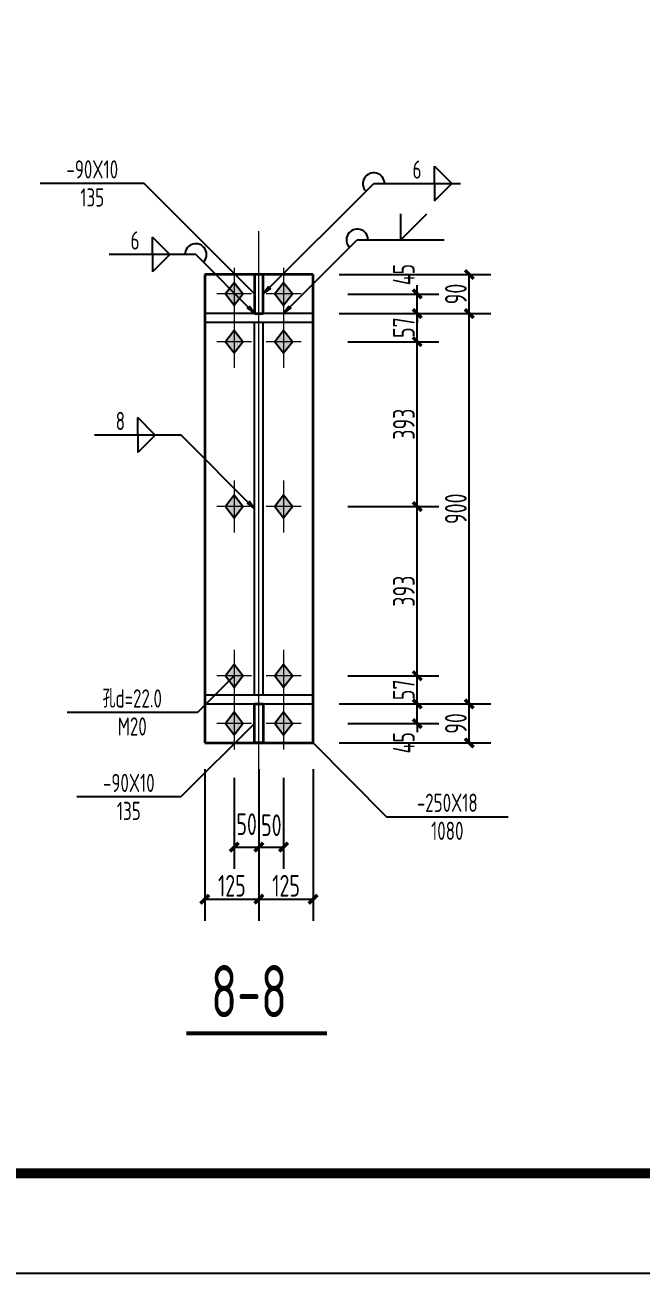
# Model space of a CAD drawing. Extents: x 69728788 to 150676229, y 15322671 to 43663798.
# Drawn here: x 75156677 to 75163779, y 19729393 to 19743778 of the extents above; entities that cross this region are included whole.
import ezdxf
from ezdxf.enums import TextEntityAlignment as Align

# ---------------------------------------------------------------- set-up
doc = ezdxf.new("R2010")
doc.units = 0
doc.header["$LTSCALE"] = 1000
doc.header["$MEASUREMENT"] = 0
doc.linetypes.add('线型6', pattern=[8.75, 5, -1.25, 1.25, -1.25])
doc.layers.get('0').update_dxf_attribs({"linetype": 'CONTINUOUS'})
doc.layers.get('DEFPOINTS').update_dxf_attribs({"linetype": 'CONTINUOUS'})
for name, color, linetype in [('10', 7, 'CONTINUOUS'), ('PUB_TITLE', 4, 'CONTINUOUS'), ('尺寸标注', 253, 'CONTINUOUS'), ('焊缝标注', 253, 'CONTINUOUS'), ('螺栓孔标注', 253, 'CONTINUOUS'), ('钢板标注', 253, 'CONTINUOUS')]:
    doc.layers.add(name, color=color, linetype=linetype)
doc.layers.add('20', color=2, linetype='CONTINUOUS', lineweight=35)
doc.styles.add('PkpmHz', font='Pkpmeng', dxfattribs={"width": 0.7, "bigfont": 'hztxt'})
doc.styles.add('TSSD_Rein', font='atssdeng.shx', dxfattribs={"width": 0.7, "bigfont": 'atssdchn.shx'})
doc.dimstyles.new('Pkpm_1.00', dxfattribs={"dimtxt": 250, "dimasz": 100, "dimexe": 250, "dimexo": 0.0625, "dimgap": 30, "dimtad": 1, "dimdec": 0, "dimrnd": 5, "dimzin": 0, "dimdsep": 46, "dimtxsty": 'PkpmHz', "dimblk1": 'ARCHTICK', "dimblk2": 'ARCHTICK', "dimsah": 1, "dimcen": 0.09, "dimadec": 0, "dimazin": 0, "dimtfac": 1, "dimtdec": 0, "dimtmove": 2, "dimatfit": 1, "dimfxl": 1, "dimtolj": 1, "dimtzin": 0, "dimarcsym": 0})

# ---------------------------------------------------------------- blocks, each defined once
blk = doc.blocks.new('_ArchTick')
at = {"color": 0, "linetype": 'ByBlock', "const_width": 0.4}
blk.add_lwpolyline([(-0.5, -0.5), (0.5, 0.5)], dxfattribs=at)
blk = doc.blocks.new('*D1181')
at = {"layer": 'DEFPOINTS', "color": 0, "linetype": 'Continuous'}
for p in [(75159999, 19740677), (75161199, 19740677), (75159999, 19740452)]:
    blk.add_point(p, dxfattribs=at)
at = {"layer": '尺寸标注', "color": 0, "linetype": 'Continuous', "lineweight": -2}
for p, q in [((75160399, 19740677), (75161449, 19740677)), ((75161199, 19740677), (75161199, 19740777)), ((75161199, 19740452), (75161199, 19740677)), ((75160399, 19740452), (75161449, 19740452)), ((75161199, 19740452), (75161199, 19740352))]:
    blk.add_line(p, q, dxfattribs=at)
at = {"layer": '尺寸标注', "color": 0, "linetype": 'Continuous', "lineweight": -2, "xscale": 100, "yscale": 100, "zscale": 100}
for p, rotation in [((75161199, 19740677), 270), ((75161199, 19740452), 90)]:
    blk.add_blockref('_ArchTick', p, dxfattribs=dict(at, rotation=rotation))
at = {"layer": '尺寸标注', "color": 0, "linetype": 'Continuous', "insert": (75161044, 19740901), "char_height": 250, "attachment_point": 5, "rotation": 90, "style": 'PkpmHz'}
blk.add_mtext('\\A1;45', dxfattribs=at)
blk = doc.blocks.new('*D1182')
at = {"layer": 'DEFPOINTS', "color": 0, "linetype": 'Continuous'}
for p in [(75159999, 19740452), (75161199, 19740452), (75159999, 19740127)]:
    blk.add_point(p, dxfattribs=at)
at = {"layer": '尺寸标注', "color": 0, "linetype": 'Continuous', "lineweight": -2}
for p, q in [((75160399, 19740452), (75161449, 19740452)), ((75161199, 19740127), (75161199, 19740452)), ((75160399, 19740127), (75161449, 19740127))]:
    blk.add_line(p, q, dxfattribs=at)
at = {"layer": '尺寸标注', "color": 0, "linetype": 'Continuous', "lineweight": -2, "xscale": 100, "yscale": 100, "zscale": 100}
for p, rotation in [((75161199, 19740452), 90), ((75161199, 19740127), 270)]:
    blk.add_blockref('_ArchTick', p, dxfattribs=dict(at, rotation=rotation))
at = {"layer": '尺寸标注', "color": 0, "linetype": 'Continuous', "insert": (75161044, 19740290), "char_height": 250, "attachment_point": 5, "rotation": 90, "style": 'PkpmHz'}
blk.add_mtext('\\A1;57', dxfattribs=at)
blk = doc.blocks.new('*D1183')
at = {"layer": 'DEFPOINTS', "color": 0, "linetype": 'Continuous'}
for p in [(75159999, 19735952), (75161199, 19735952), (75159999, 19735727)]:
    blk.add_point(p, dxfattribs=at)
at = {"layer": '尺寸标注', "color": 0, "linetype": 'Continuous', "lineweight": -2}
for p, q in [((75161199, 19735952), (75161199, 19736052)), ((75160399, 19735952), (75161449, 19735952)), ((75161199, 19735727), (75161199, 19735952)), ((75160399, 19735727), (75161449, 19735727)), ((75161199, 19735727), (75161199, 19735627))]:
    blk.add_line(p, q, dxfattribs=at)
at = {"layer": '尺寸标注', "color": 0, "linetype": 'Continuous', "lineweight": -2, "xscale": 100, "yscale": 100, "zscale": 100}
for p, rotation in [((75161199, 19735952), 270), ((75161199, 19735727), 90)]:
    blk.add_blockref('_ArchTick', p, dxfattribs=dict(at, rotation=rotation))
at = {"layer": '尺寸标注', "color": 0, "linetype": 'Continuous', "insert": (75161044, 19735504), "char_height": 250, "attachment_point": 5, "rotation": 90, "style": 'PkpmHz'}
blk.add_mtext('\\A1;45', dxfattribs=at)
blk = doc.blocks.new('*D1184')
at = {"layer": 'DEFPOINTS', "color": 0, "linetype": 'Continuous'}
for p in [(75159999, 19736277), (75161199, 19736277), (75159999, 19735952)]:
    blk.add_point(p, dxfattribs=at)
at = {"layer": '尺寸标注', "color": 0, "linetype": 'Continuous', "lineweight": -2}
for p, q in [((75160399, 19736277), (75161449, 19736277)), ((75161199, 19735952), (75161199, 19736277)), ((75160399, 19735952), (75161449, 19735952))]:
    blk.add_line(p, q, dxfattribs=at)
at = {"layer": '尺寸标注', "color": 0, "linetype": 'Continuous', "lineweight": -2, "xscale": 100, "yscale": 100, "zscale": 100}
for p, rotation in [((75161199, 19736277), 90), ((75161199, 19735952), 270)]:
    blk.add_blockref('_ArchTick', p, dxfattribs=dict(at, rotation=rotation))
at = {"layer": '尺寸标注', "color": 0, "linetype": 'Continuous', "insert": (75161044, 19736115), "char_height": 250, "attachment_point": 5, "rotation": 90, "style": 'PkpmHz'}
blk.add_mtext('\\A1;57', dxfattribs=at)
blk = doc.blocks.new('*D1185')
at = {"layer": 'DEFPOINTS', "color": 0, "linetype": 'Continuous'}
for p in [(75159999, 19740127), (75161199, 19740127), (75159999, 19738227)]:
    blk.add_point(p, dxfattribs=at)
at = {"layer": '尺寸标注', "color": 0, "linetype": 'Continuous', "lineweight": -2}
for p, q in [((75160399, 19740127), (75161449, 19740127)), ((75161199, 19738227), (75161199, 19740127)), ((75160399, 19738227), (75161449, 19738227))]:
    blk.add_line(p, q, dxfattribs=at)
at = {"layer": '尺寸标注', "color": 0, "linetype": 'Continuous', "lineweight": -2, "xscale": 100, "yscale": 100, "zscale": 100}
for p, rotation in [((75161199, 19740127), 90), ((75161199, 19738227), 270)]:
    blk.add_blockref('_ArchTick', p, dxfattribs=dict(at, rotation=rotation))
at = {"layer": '尺寸标注', "color": 0, "linetype": 'Continuous', "insert": (75161044, 19739177), "char_height": 250, "attachment_point": 5, "rotation": 90, "style": 'PkpmHz'}
blk.add_mtext('\\A1;393', dxfattribs=at)
blk = doc.blocks.new('*D1186')
at = {"layer": 'DEFPOINTS', "color": 0, "linetype": 'Continuous'}
for p in [(75159999, 19738227), (75161199, 19738227), (75159999, 19736277)]:
    blk.add_point(p, dxfattribs=at)
at = {"layer": '尺寸标注', "color": 0, "linetype": 'Continuous', "lineweight": -2}
for p, q in [((75160399, 19738227), (75161449, 19738227)), ((75161199, 19736277), (75161199, 19738227)), ((75160399, 19736277), (75161449, 19736277))]:
    blk.add_line(p, q, dxfattribs=at)
at = {"layer": '尺寸标注', "color": 0, "linetype": 'Continuous', "lineweight": -2, "xscale": 100, "yscale": 100, "zscale": 100}
for p, rotation in [((75161199, 19738227), 90), ((75161199, 19736277), 270)]:
    blk.add_blockref('_ArchTick', p, dxfattribs=dict(at, rotation=rotation))
at = {"layer": '尺寸标注', "color": 0, "linetype": 'Continuous', "insert": (75161044, 19737252), "char_height": 250, "attachment_point": 5, "rotation": 90, "style": 'PkpmHz'}
blk.add_mtext('\\A1;393', dxfattribs=at)
blk = doc.blocks.new('*D1187')
at = {"layer": 'DEFPOINTS', "color": 0, "linetype": 'Continuous'}
for p in [(75159089, 19735502), (75159374, 19735502), (75159374, 19734302)]:
    blk.add_point(p, dxfattribs=at)
at = {"layer": '尺寸标注', "color": 0, "linetype": 'Continuous', "lineweight": -2}
for p, q in [((75159089, 19735102), (75159089, 19734052)), ((75159374, 19735102), (75159374, 19734052)), ((75159089, 19734302), (75159374, 19734302))]:
    blk.add_line(p, q, dxfattribs=at)
at = {"layer": '尺寸标注', "color": 0, "linetype": 'Continuous', "lineweight": -2, "xscale": 100, "yscale": 100, "zscale": 100, "rotation": 180}
blk.add_blockref('_ArchTick', (75159089, 19734302), dxfattribs=at)
at = {"layer": '尺寸标注', "color": 0, "linetype": 'Continuous', "lineweight": -2, "xscale": 100, "yscale": 100, "zscale": 100}
blk.add_blockref('_ArchTick', (75159374, 19734302), dxfattribs=at)
at = {"layer": '尺寸标注', "color": 0, "linetype": 'Continuous', "insert": (75159232, 19734566), "char_height": 250, "attachment_point": 5, "style": 'PkpmHz'}
blk.add_mtext('\\A1;50', dxfattribs=at)
blk = doc.blocks.new('*D1188')
at = {"layer": 'DEFPOINTS', "color": 0, "linetype": 'Continuous'}
for p in [(75159374, 19735502), (75159659, 19735502), (75159659, 19734302)]:
    blk.add_point(p, dxfattribs=at)
at = {"layer": '尺寸标注', "color": 0, "linetype": 'Continuous', "lineweight": -2}
for p, q in [((75159374, 19735102), (75159374, 19734052)), ((75159659, 19735102), (75159659, 19734052)), ((75159374, 19734302), (75159659, 19734302))]:
    blk.add_line(p, q, dxfattribs=at)
at = {"layer": '尺寸标注', "color": 0, "linetype": 'Continuous', "lineweight": -2, "xscale": 100, "yscale": 100, "zscale": 100, "rotation": 180}
blk.add_blockref('_ArchTick', (75159374, 19734302), dxfattribs=at)
at = {"layer": '尺寸标注', "color": 0, "linetype": 'Continuous', "lineweight": -2, "xscale": 100, "yscale": 100, "zscale": 100}
blk.add_blockref('_ArchTick', (75159659, 19734302), dxfattribs=at)
at = {"layer": '尺寸标注', "color": 0, "linetype": 'Continuous', "insert": (75159517, 19734554), "char_height": 250, "attachment_point": 5, "style": 'PkpmHz'}
blk.add_mtext('\\A1;50', dxfattribs=at)
blk = doc.blocks.new('*D1189')
at = {"layer": 'DEFPOINTS', "color": 0, "linetype": 'Continuous'}
for p in [(75158749, 19735502), (75159374, 19735502), (75159374, 19733702)]:
    blk.add_point(p, dxfattribs=at)
at = {"layer": '尺寸标注', "color": 0, "linetype": 'Continuous', "lineweight": -2}
for p, q in [((75158749, 19735202), (75158749, 19733452)), ((75159374, 19735202), (75159374, 19733452)), ((75158749, 19733702), (75159374, 19733702))]:
    blk.add_line(p, q, dxfattribs=at)
at = {"layer": '尺寸标注', "color": 0, "linetype": 'Continuous', "lineweight": -2, "xscale": 100, "yscale": 100, "zscale": 100, "rotation": 180}
blk.add_blockref('_ArchTick', (75158749, 19733702), dxfattribs=at)
at = {"layer": '尺寸标注', "color": 0, "linetype": 'Continuous', "lineweight": -2, "xscale": 100, "yscale": 100, "zscale": 100}
blk.add_blockref('_ArchTick', (75159374, 19733702), dxfattribs=at)
at = {"layer": '尺寸标注', "color": 0, "linetype": 'Continuous', "insert": (75159062, 19733857), "char_height": 250, "attachment_point": 5, "style": 'PkpmHz'}
blk.add_mtext('\\A1;125', dxfattribs=at)
blk = doc.blocks.new('*D1190')
at = {"layer": 'DEFPOINTS', "color": 0, "linetype": 'Continuous'}
for p in [(75159374, 19735502), (75159999, 19735502), (75159999, 19733702)]:
    blk.add_point(p, dxfattribs=at)
at = {"layer": '尺寸标注', "color": 0, "linetype": 'Continuous', "lineweight": -2}
for p, q in [((75159374, 19735202), (75159374, 19733452)), ((75159999, 19735202), (75159999, 19733452)), ((75159374, 19733702), (75159999, 19733702))]:
    blk.add_line(p, q, dxfattribs=at)
at = {"layer": '尺寸标注', "color": 0, "linetype": 'Continuous', "lineweight": -2, "xscale": 100, "yscale": 100, "zscale": 100, "rotation": 180}
blk.add_blockref('_ArchTick', (75159374, 19733702), dxfattribs=at)
at = {"layer": '尺寸标注', "color": 0, "linetype": 'Continuous', "lineweight": -2, "xscale": 100, "yscale": 100, "zscale": 100}
blk.add_blockref('_ArchTick', (75159999, 19733702), dxfattribs=at)
at = {"layer": '尺寸标注', "color": 0, "linetype": 'Continuous', "insert": (75159687, 19733857), "char_height": 250, "attachment_point": 5, "style": 'PkpmHz'}
blk.add_mtext('\\A1;125', dxfattribs=at)
blk = doc.blocks.new('*D1191')
at = {"layer": 'DEFPOINTS', "color": 0, "linetype": 'Continuous'}
for p in [(75159999, 19735952), (75161799, 19735952), (75159999, 19735502)]:
    blk.add_point(p, dxfattribs=at)
at = {"layer": '尺寸标注', "color": 0, "linetype": 'Continuous', "lineweight": -2}
for p, q in [((75160299, 19735952), (75162049, 19735952)), ((75161799, 19735502), (75161799, 19735952)), ((75160299, 19735502), (75162049, 19735502))]:
    blk.add_line(p, q, dxfattribs=at)
at = {"layer": '尺寸标注', "color": 0, "linetype": 'Continuous', "lineweight": -2, "xscale": 100, "yscale": 100, "zscale": 100}
for p, rotation in [((75161799, 19735952), 90), ((75161799, 19735502), 270)]:
    blk.add_blockref('_ArchTick', p, dxfattribs=dict(at, rotation=rotation))
at = {"layer": '尺寸标注', "color": 0, "linetype": 'Continuous', "insert": (75161644, 19735727), "char_height": 250, "attachment_point": 5, "rotation": 90, "style": 'PkpmHz'}
blk.add_mtext('\\A1;90', dxfattribs=at)
blk = doc.blocks.new('*D1192')
at = {"layer": 'DEFPOINTS', "color": 0, "linetype": 'Continuous'}
for p in [(75159999, 19740452), (75161799, 19740452), (75159999, 19735952)]:
    blk.add_point(p, dxfattribs=at)
at = {"layer": '尺寸标注', "color": 0, "linetype": 'Continuous', "lineweight": -2}
for p, q in [((75160299, 19740452), (75162049, 19740452)), ((75161799, 19735952), (75161799, 19740452)), ((75160299, 19735952), (75162049, 19735952))]:
    blk.add_line(p, q, dxfattribs=at)
at = {"layer": '尺寸标注', "color": 0, "linetype": 'Continuous', "lineweight": -2, "xscale": 100, "yscale": 100, "zscale": 100}
for p, rotation in [((75161799, 19740452), 90), ((75161799, 19735952), 270)]:
    blk.add_blockref('_ArchTick', p, dxfattribs=dict(at, rotation=rotation))
at = {"layer": '尺寸标注', "color": 0, "linetype": 'Continuous', "insert": (75161644, 19738202), "char_height": 250, "attachment_point": 5, "rotation": 90, "style": 'PkpmHz'}
blk.add_mtext('\\A1;900', dxfattribs=at)
blk = doc.blocks.new('*D1193')
at = {"layer": 'DEFPOINTS', "color": 0, "linetype": 'Continuous'}
for p in [(75159999, 19740902), (75161799, 19740902), (75159999, 19740452)]:
    blk.add_point(p, dxfattribs=at)
at = {"layer": '尺寸标注', "color": 0, "linetype": 'Continuous', "lineweight": -2}
for p, q in [((75160299, 19740902), (75162049, 19740902)), ((75161799, 19740452), (75161799, 19740902)), ((75160299, 19740452), (75162049, 19740452))]:
    blk.add_line(p, q, dxfattribs=at)
at = {"layer": '尺寸标注', "color": 0, "linetype": 'Continuous', "lineweight": -2, "xscale": 100, "yscale": 100, "zscale": 100}
for p, rotation in [((75161799, 19740902), 90), ((75161799, 19740452), 270)]:
    blk.add_blockref('_ArchTick', p, dxfattribs=dict(at, rotation=rotation))
at = {"layer": '尺寸标注', "color": 0, "linetype": 'Continuous', "insert": (75161644, 19740677), "char_height": 250, "attachment_point": 5, "rotation": 90, "style": 'PkpmHz'}
blk.add_mtext('\\A1;90', dxfattribs=at)

msp = doc.modelspace()

# ---------------------------------------------------------------- hatches: boundary and pattern name
at = {"layer": '10'}
for points in [[(75159089.1, 19740807.3), (75158989.1, 19740677.3), (75159089.1, 19740547.3), (75159189.1, 19740677.3)], [(75159659.1, 19740807.3), (75159559.1, 19740677.3), (75159659.1, 19740547.3), (75159759.1, 19740677.3)], [(75159089.1, 19740257.3), (75158989.1, 19740127.3), (75159089.1, 19739997.3), (75159189.1, 19740127.3)], [(75159659.1, 19740257.3), (75159559.1, 19740127.3), (75159659.1, 19739997.3), (75159759.1, 19740127.3)], [(75159089.1, 19738357.3), (75158989.1, 19738227.3), (75159089.1, 19738097.3), (75159189.1, 19738227.3)], [(75159659.1, 19738357.3), (75159559.1, 19738227.3), (75159659.1, 19738097.3), (75159759.1, 19738227.3)], [(75159089.1, 19736407.3), (75158989.1, 19736277.3), (75159089.1, 19736147.3), (75159189.1, 19736277.3)], [(75159659.1, 19736407.3), (75159559.1, 19736277.3), (75159659.1, 19736147.3), (75159759.1, 19736277.3)], [(75159089.1, 19735857.3), (75158989.1, 19735727.3), (75159089.1, 19735597.3), (75159189.1, 19735727.3)], [(75159659.1, 19735857.3), (75159559.1, 19735727.3), (75159659.1, 19735597.3), (75159759.1, 19735727.3)]]:
    msp.add_hatch(color=1, dxfattribs=at).paths.add_polyline_path(points)
at = {"layer": '焊缝标注'}
for points in [[(75159424.1, 19740677.3), (75159505.5, 19740737.4), (75159484.3, 19740758.6)], [(75159324.1, 19740452.3), (75159264.1, 19740533.7), (75159242.9, 19740512.5)], [(75159659.1, 19740452.3), (75159740.5, 19740512.4), (75159719.3, 19740533.6)], [(75159324.1, 19738202.3), (75159264.1, 19738283.7), (75159242.9, 19738262.5)]]:
    msp.add_hatch(color=256, dxfattribs=at).paths.add_polyline_path(points)

# ---------------------------------------------------------------- linework, layer by layer
at = {"layer": '10', "linetype": '线型6', "lineweight": 18, "ltscale": 100}
msp.add_line((75159374.1, 19735002.3), (75159374.1, 19741402.3), dxfattribs=at)
at = {"layer": '10', "color": 9, "lineweight": 18, "ltscale": 100}
for p, q in [((75159089.1, 19740977.3), (75159089.1, 19740377.3)), ((75159659.1, 19740977.3), (75159659.1, 19740377.3)), ((75159289.1, 19740677.3), (75158889.1, 19740677.3)), ((75159859.1, 19740677.3), (75159459.1, 19740677.3)), ((75159089.1, 19740427.3), (75159089.1, 19739827.3)), ((75159659.1, 19740427.3), (75159659.1, 19739827.3)), ((75159289.1, 19740127.3), (75158889.1, 19740127.3)), ((75159859.1, 19740127.3), (75159459.1, 19740127.3)), ((75159089.1, 19738527.3), (75159089.1, 19737927.3)), ((75159659.1, 19738527.3), (75159659.1, 19737927.3)), ((75159289.1, 19738227.3), (75158889.1, 19738227.3)), ((75159859.1, 19738227.3), (75159459.1, 19738227.3)), ((75159089.1, 19736577.3), (75159089.1, 19735977.3)), ((75159659.1, 19736577.3), (75159659.1, 19735977.3)), ((75159289.1, 19736277.3), (75158889.1, 19736277.3)), ((75159859.1, 19736277.3), (75159459.1, 19736277.3)), ((75159089.1, 19736027.3), (75159089.1, 19735427.3)), ((75159659.1, 19736027.3), (75159659.1, 19735427.3)), ((75159289.1, 19735727.3), (75158889.1, 19735727.3)), ((75159859.1, 19735727.3), (75159459.1, 19735727.3))]:
    msp.add_line(p, q, dxfattribs=at)
at = {"layer": '10', "color": 3, "ltscale": 100}
for p, q in [((75159999.1, 19740452.3), (75158749.1, 19740452.3)), ((75158749.1, 19740452.3), (75158749.1, 19740352.3)), ((75159999.1, 19740352.3), (75159999.1, 19740452.3)), ((75158749.1, 19740352.3), (75159999.1, 19740352.3)), ((75159324.1, 19736052.3), (75159324.1, 19740352.3)), ((75159424.1, 19736052.3), (75159424.1, 19740352.3)), ((75159999.1, 19736052.3), (75158749.1, 19736052.3)), ((75158749.1, 19736052.3), (75158749.1, 19735952.3)), ((75159999.1, 19735952.3), (75159999.1, 19736052.3)), ((75158749.1, 19735952.3), (75159999.1, 19735952.3))]:
    msp.add_line(p, q, dxfattribs=at)
at = {"layer": '10', "color": 1, "linetype": 'Continuous'}
for points in [[(75159089.1, 19740807.3), (75158989.1, 19740677.3), (75159089.1, 19740547.3), (75159189.1, 19740677.3)], [(75159659.1, 19740807.3), (75159559.1, 19740677.3), (75159659.1, 19740547.3), (75159759.1, 19740677.3)], [(75159089.1, 19740257.3), (75158989.1, 19740127.3), (75159089.1, 19739997.3), (75159189.1, 19740127.3)], [(75159659.1, 19740257.3), (75159559.1, 19740127.3), (75159659.1, 19739997.3), (75159759.1, 19740127.3)], [(75159089.1, 19738357.3), (75158989.1, 19738227.3), (75159089.1, 19738097.3), (75159189.1, 19738227.3)], [(75159659.1, 19738357.3), (75159559.1, 19738227.3), (75159659.1, 19738097.3), (75159759.1, 19738227.3)], [(75159089.1, 19736407.3), (75158989.1, 19736277.3), (75159089.1, 19736147.3), (75159189.1, 19736277.3)], [(75159659.1, 19736407.3), (75159559.1, 19736277.3), (75159659.1, 19736147.3), (75159759.1, 19736277.3)], [(75159089.1, 19735857.3), (75158989.1, 19735727.3), (75159089.1, 19735597.3), (75159189.1, 19735727.3)], [(75159659.1, 19735857.3), (75159559.1, 19735727.3), (75159659.1, 19735597.3), (75159759.1, 19735727.3)]]:
    msp.add_lwpolyline(points, close=True, dxfattribs=at)
at = {"layer": '10', "const_width": 45}
msp.add_lwpolyline([(75158537.6, 19732155.9), (75160157.6, 19732155.9)], dxfattribs=at)
at = {"layer": '20', "ltscale": 100}
for p, q in [((75159999.1, 19740902.3), (75158749.1, 19740902.3)), ((75158749.1, 19740902.3), (75158749.1, 19735502.3)), ((75159424.1, 19740902.3), (75159324.1, 19740902.3)), ((75159324.1, 19740902.3), (75159324.1, 19740452.3)), ((75159424.1, 19740452.3), (75159424.1, 19740902.3)), ((75159999.1, 19735502.3), (75159999.1, 19740902.3)), ((75159324.1, 19740452.3), (75159424.1, 19740452.3)), ((75159324.1, 19735952.3), (75159424.1, 19735952.3)), ((75159324.1, 19735502.3), (75159324.1, 19735952.3)), ((75159424.1, 19735952.3), (75159424.1, 19735502.3)), ((75158749.1, 19735502.3), (75159999.1, 19735502.3)), ((75159424.1, 19735502.3), (75159324.1, 19735502.3))]:
    msp.add_line(p, q, dxfattribs=at)
at = {"layer": 'PUB_TITLE'}
msp.add_lwpolyline([(75107584.3, 19729392.8), (75325164.3, 19729392.8), (75325164.3, 19797702.8), (75107584.3, 19797702.8)], close=True, dxfattribs=at)
at = {"layer": 'PUB_TITLE', "const_width": 115}
msp.add_lwpolyline([(75110459.3, 19730542.8), (75324014.3, 19730542.8), (75324014.3, 19796552.8), (75110459.3, 19796552.8)], close=True, dxfattribs=at)
at = {"layer": '焊缝标注', "ltscale": 100}
for p, q in [((75161397.4, 19742149.6), (75161597.4, 19741949.6)), ((75161397.4, 19741949.6), (75161397.4, 19742149.6)), ((75159424.1, 19740677.3), (75160697.4, 19741949.6)), ((75160697.4, 19741949.6), (75161697.4, 19741949.6)), ((75161397.4, 19741749.6), (75161597.4, 19741949.6)), ((75161397.4, 19741949.6), (75161397.4, 19741749.6)), ((75161008, 19741300.5), (75161008, 19741600.5)), ((75161008, 19741300.5), (75161308, 19741600.5)), ((75158346.1, 19741132), (75158146.1, 19741332)), ((75158146.1, 19741132), (75158146.1, 19741332)), ((75159659.1, 19740452.3), (75160508, 19741300.5)), ((75160508, 19741300.5), (75161508, 19741300.5)), ((75158646.1, 19741132), (75157646.1, 19741132)), ((75158346.1, 19741132), (75158146.1, 19740932)), ((75158146.1, 19741132), (75158146.1, 19740932)), ((75159324.1, 19740452.3), (75158646.1, 19741132)), ((75158176.6, 19739051.9), (75157976.6, 19739251.9)), ((75157976.6, 19739051.9), (75157976.6, 19739251.9)), ((75158476.6, 19739051.9), (75157476.6, 19739051.9)), ((75158176.6, 19739051.9), (75157976.6, 19738851.9)), ((75157976.6, 19739051.9), (75157976.6, 19738851.9)), ((75159324.1, 19738202.3), (75158476.6, 19739051.9))]:
    msp.add_line(p, q, dxfattribs=at)
at = {"layer": '焊缝标注', "linetype": 'Continuous'}
for points in [[(75159424.1, 19740677.3), (75159505.5, 19740737.4), (75159484.3, 19740758.6)], [(75159324.1, 19740452.3), (75159264.1, 19740533.7), (75159242.9, 19740512.5)], [(75159659.1, 19740452.3), (75159740.5, 19740512.4), (75159719.3, 19740533.6)], [(75159324.1, 19738202.3), (75159264.1, 19738283.7), (75159242.9, 19738262.5)]]:
    msp.add_lwpolyline(points, close=True, dxfattribs=at)
at = {"layer": '焊缝标注', "ltscale": 100}
for centre, start, end in [((75160697.4, 19741949.6), 0, 224.97719), ((75160508, 19741300.5), 0, 224.97719), ((75158646.1, 19741132), 314.93155, 180)]:
    msp.add_arc(centre, 125, start, end, dxfattribs=at)
at = {"layer": '螺栓孔标注', "ltscale": 100}
for p, q in [((75159089.1, 19736277.3), (75158664, 19735853.9)), ((75158664, 19735853.9), (75157164, 19735853.9))]:
    msp.add_line(p, q, dxfattribs=at)
at = {"layer": '螺栓孔标注', "ltscale": 100, "const_width": 10}
msp.add_lwpolyline([(75159094.1, 19736277.3, 1), (75159084.1, 19736277.3, 1)], format="xyb", close=True, dxfattribs=at)
at = {"layer": '钢板标注', "ltscale": 100}
for p, q in [((75158052.8, 19741951.6), (75156852.8, 19741951.6)), ((75159324.1, 19740677.3), (75158052.8, 19741951.6)), ((75159324.1, 19735727.3), (75158473.9, 19734880.5)), ((75159999.1, 19735502.3), (75160845.3, 19734651.4)), ((75158473.9, 19734880.5), (75157273.9, 19734880.5)), ((75160845.3, 19734651.4), (75162245.3, 19734651.4))]:
    msp.add_line(p, q, dxfattribs=at)
at = {"layer": '钢板标注', "ltscale": 100, "const_width": 10}
for points in [[(75159329.1, 19740677.3, 1), (75159319.1, 19740677.3, 1)], [(75159329.1, 19735727.3, 1), (75159319.1, 19735727.3, 1)], [(75160004.1, 19735502.3, 1), (75159994.1, 19735502.3, 1)]]:
    msp.add_lwpolyline(points, format="xyb", close=True, dxfattribs=at)

# ---------------------------------------------------------------- texts
at = {"layer": '10', "style": 'TSSD_Rein', "width": 0.7}
msp.add_text('8-8', height=600, dxfattribs=at).set_placement((75158821.3, 19732341.4))
at = {"layer": '焊缝标注', "style": 'PkpmHz', "width": 0.71}
for s, p in [('6', (75161197.4, 19742006.2)), ('6', (75157946.1, 19741188.6)), ('8', (75157776.6, 19739108.5))]:
    msp.add_text(s, height=210, dxfattribs=at).set_placement(p, align=Align.CENTER)
at = {"layer": '螺栓孔标注', "style": 'PkpmHz', "width": 0.71}
msp.add_text('孔d=22.0', height=210, dxfattribs=at).set_placement((75157914, 19735910.5), align=Align.CENTER)
msp.add_text('M20', height=210, dxfattribs=at).set_placement((75157914, 19735797.3), align=Align.TOP_CENTER)
at = {"layer": '钢板标注', "style": 'PkpmHz', "width": 0.71}
for s, p in [('-90X10', (75157452.8, 19742008.3)), ('-90X10', (75157873.9, 19734937.1)), ('-250X18', (75161545.3, 19734708.1))]:
    msp.add_text(s, height=210, dxfattribs=at).set_placement(p, align=Align.CENTER)
for s, p in [('135', (75157452.8, 19741895)), ('135', (75157873.9, 19734823.9)), ('1080', (75161545.3, 19734594.8))]:
    msp.add_text(s, height=210, dxfattribs=at).set_placement(p, align=Align.TOP_CENTER)

# ---------------------------------------------------------------- dimensions: what is measured, and where the dimension line sits
at = {"layer": '尺寸标注', "linetype": 'Continuous'}
for base, p1, p2, picture, middle in [((75161199.1, 19740677.3), (75159999.1, 19740452.3), (75159999.1, 19740677.3), '*D1181', (75161043.9, 19740901)), ((75161199.1, 19735952.3), (75159999.1, 19735727.3), (75159999.1, 19735952.3), '*D1183', (75161043.9, 19735503.7))]:
    dim = msp.add_linear_dim(base=base, p1=p1, p2=p2, angle=90, text='45', dimstyle='Pkpm_1.00', override={"dimexo": 400, "dimtih": 0, "dimtoh": 0}, dxfattribs=at)
    dim.commit()
    dim.dimension.update_dxf_attribs({"geometry": picture, "text_midpoint": middle, "dimtype": 160})
for base, p1, p2, text, override, picture, middle in [((75161799.1, 19740902.3), (75159999.1, 19740452.3), (75159999.1, 19740902.3), '90', {"dimexo": 300, "dimtih": 0, "dimtoh": 0}, '*D1193', (75161644.1, 19740677.3)), ((75161199.1, 19740452.3), (75159999.1, 19740127.3), (75159999.1, 19740452.3), '57', {"dimexo": 400, "dimtih": 0, "dimtoh": 0}, '*D1182', (75161044.1, 19740289.8)), ((75161799.1, 19740452.3), (75159999.1, 19735952.3), (75159999.1, 19740452.3), '900', {"dimexo": 300, "dimtih": 0, "dimtoh": 0}, '*D1192', (75161644.1, 19738202.3)), ((75161199.1, 19740127.3), (75159999.1, 19738227.3), (75159999.1, 19740127.3), '393', {"dimexo": 400, "dimtih": 0, "dimtoh": 0}, '*D1185', (75161044.1, 19739177.3)), ((75161199.1, 19738227.3), (75159999.1, 19736277.3), (75159999.1, 19738227.3), '393', {"dimexo": 400, "dimtih": 0, "dimtoh": 0}, '*D1186', (75161044.1, 19737252.3)), ((75161199.1, 19736277.3), (75159999.1, 19735952.3), (75159999.1, 19736277.3), '57', {"dimexo": 400, "dimtih": 0, "dimtoh": 0}, '*D1184', (75161044.1, 19736114.8)), ((75161799.1, 19735952.3), (75159999.1, 19735502.3), (75159999.1, 19735952.3), '90', {"dimexo": 300, "dimtih": 0, "dimtoh": 0}, '*D1191', (75161644.1, 19735727.3))]:
    dim = msp.add_linear_dim(base=base, p1=p1, p2=p2, angle=90, text=text, dimstyle='Pkpm_1.00', override=override, dxfattribs=at)
    dim.commit()
    dim.dimension.update_dxf_attribs({"geometry": picture, "text_midpoint": middle})
for base, p1, p2, picture, middle in [((75159374.1, 19733702.3), (75158749.1, 19735502.3), (75159374.1, 19735502.3), '*D1189', (75159061.6, 19733857.3)), ((75159999.1, 19733702.3), (75159374.1, 19735502.3), (75159999.1, 19735502.3), '*D1190', (75159686.6, 19733857.3))]:
    dim = msp.add_linear_dim(base=base, p1=p1, p2=p2, text='125', dimstyle='Pkpm_1.00', override={"dimexo": 300, "dimtih": 0, "dimtoh": 0}, dxfattribs=at)
    dim.commit()
    dim.dimension.update_dxf_attribs({"geometry": picture, "text_midpoint": middle})
for base, p1, p2, picture, middle in [((75159374.1, 19734302.3), (75159089.1, 19735502.3), (75159374.1, 19735502.3), '*D1187', (75159231.6, 19734565.8)), ((75159659.1, 19734302.3), (75159374.1, 19735502.3), (75159659.1, 19735502.3), '*D1188', (75159516.6, 19734553.9))]:
    dim = msp.add_linear_dim(base=base, p1=p1, p2=p2, text='50', dimstyle='Pkpm_1.00', override={"dimexo": 400, "dimtih": 0, "dimtoh": 0}, dxfattribs=at)
    dim.commit()
    dim.dimension.update_dxf_attribs({"geometry": picture, "text_midpoint": middle, "dimtype": 160})

doc.saveas('drawing.dxf')
